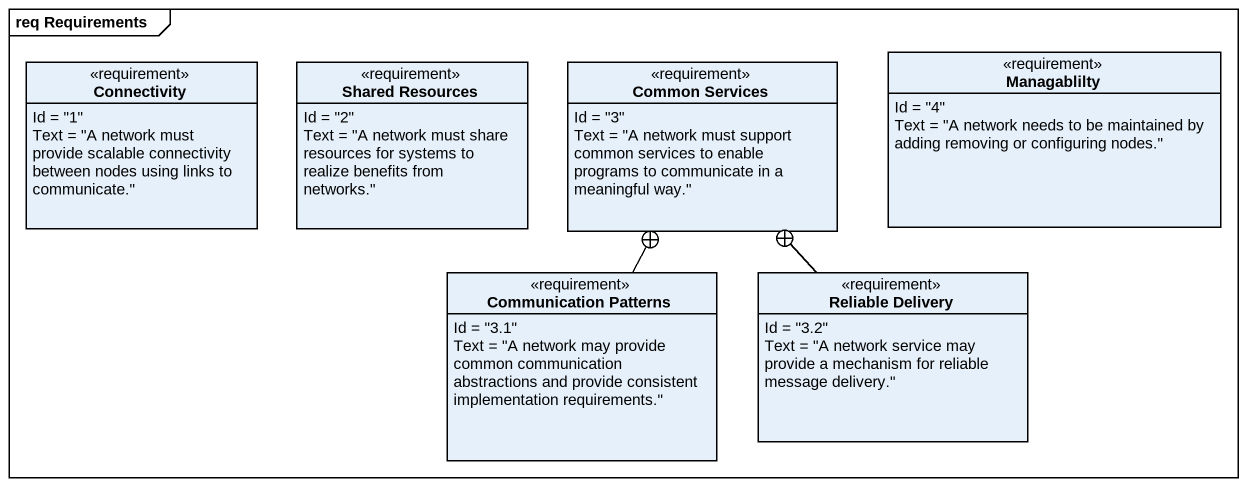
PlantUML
@startuml
mainframe req Requirements
hide circle
hide empty members
class Connectivity <<requirement>> {
  Id = "1"
  Text = "A network must provide scalable connectivity between nodes using links to communicate."
}
class "Shared Resources" as Shared_Resources <<requirement>> {
  Id = "2"
  Text = "A network must share resources for systems to realize benefits from networks."
}
class "Common Services" as Common_Services <<requirement>> {
  Id = "3"
  Text = "A network must support common services to enable programs to communicate in a meaningful way."
}
class Managablilty <<requirement>> {
  Id = "4"
  Text = "A network needs to be maintained by adding removing or configuring nodes."
}
class "Communication Patterns" as Communication_Patterns <<requirement>> {
  Id = "3.1"
  Text = "A network may provide common communication abstractions and provide consistent implementation requirements."
}
class "Reliable Delivery" as Reliable_Delivery <<requirement>> {
  Id = "3.2"
  Text = "A network service may provide a mechanism for reliable message delivery."
}
Communication_Patterns -up-+ Common_Services
Reliable_Delivery -up-+ Common_Services
@enduml
